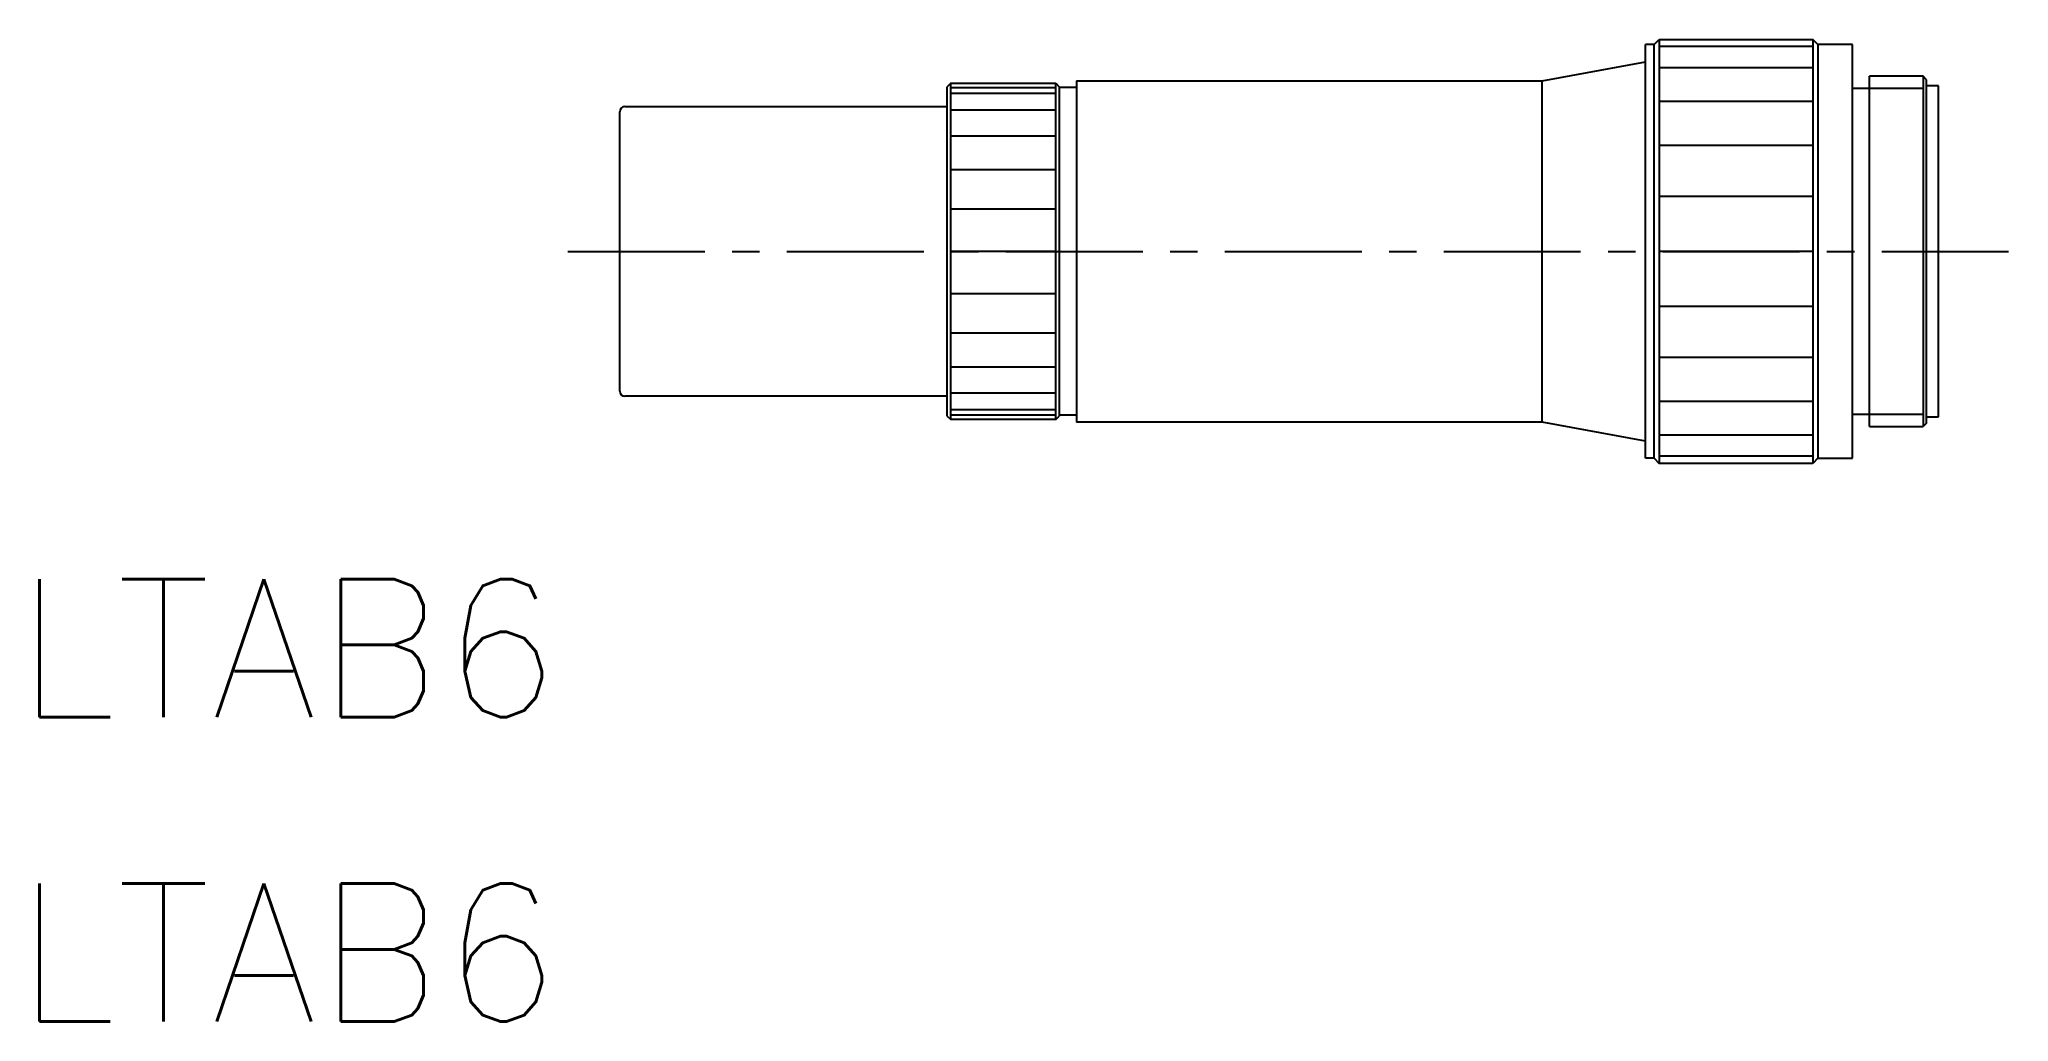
# Model space of a CAD drawing. Extents: x 15 to 129, y 33 to 89.
import ezdxf

# ---------------------------------------------------------------- set-up
doc = ezdxf.new("R2010")
doc.units = 0
doc.header["$LTSCALE"] = 0.25
doc.linetypes.add('CENTER', pattern=[50.8, 31.75, -6.35, 6.35, -6.35])
doc.layers.get('0').update_dxf_attribs({"linetype": 'CONTINUOUS'})
doc.layers.add('CENTER', color=1, linetype='CENTER')
doc.styles.get("Standard").update_dxf_attribs({"font": 'txt.shx', "bigfont": 'extfont.shx'})

msp = doc.modelspace()

# ---------------------------------------------------------------- linework, layer by layer
at = {"linetype": 'CONTINUOUS'}
for p, q in [((107.86, 65.18), (107.86, 89.18)), ((108.36, 89.18), (107.86, 89.18)), ((108.36, 89.18), (108.66, 89.48)), ((108.36, 65.18), (108.36, 89.18)), ((108.66, 89.48), (117.56, 89.48)), ((117.86, 89.18), (117.56, 89.48)), ((117.86, 89.18), (117.86, 65.18)), ((119.86, 89.18), (117.86, 89.18)), ((119.86, 65.18), (119.86, 89.18)), ((101.86, 87.08), (107.86, 88.18)), ((67.56, 86.93), (67.36, 86.73)), ((67.56, 86.93), (73.66, 86.93)), ((73.66, 86.93), (73.86, 86.73)), ((74.86, 87.08), (101.86, 87.08)), ((74.86, 87.08), (74.86, 67.28)), ((101.86, 67.28), (101.86, 87.08)), ((120.86, 67.02), (120.86, 87.34)), ((123.96, 87.34), (120.86, 87.34)), ((124.16, 87.14), (123.96, 87.34)), ((124.16, 67.22), (124.16, 87.14)), ((67.36, 67.63), (67.36, 86.73)), ((73.86, 86.73), (73.86, 67.63)), ((74.86, 86.68), (73.86, 86.68)), ((119.86, 86.64), (120.86, 86.64)), ((124.86, 86.78), (124.16, 86.78)), ((124.86, 67.58), (124.86, 86.78)), ((48.36, 69.08), (48.36, 85.28)), ((48.66, 85.58), (67.36, 85.58)), ((67.36, 68.78), (48.66, 68.78)), ((67.36, 67.63), (67.56, 67.43)), ((73.66, 67.43), (67.56, 67.43)), ((73.66, 67.43), (73.86, 67.63)), ((74.86, 67.68), (73.86, 67.68)), ((120.86, 67.72), (119.86, 67.72)), ((124.16, 67.58), (124.86, 67.58)), ((101.86, 67.28), (74.86, 67.28)), ((107.86, 66.18), (101.86, 67.28)), ((120.86, 67.02), (123.96, 67.02)), ((124.16, 67.22), (123.96, 67.02)), ((108.36, 65.18), (107.86, 65.18)), ((108.36, 65.18), (108.66, 64.88)), ((117.86, 65.18), (117.56, 64.88)), ((117.86, 65.18), (119.86, 65.18)), ((117.56, 64.88), (108.66, 64.88))]:
    msp.add_line(p, q, dxfattribs=at)
at = {"color": 3, "linetype": 'CONTINUOUS'}
for p, q in [((108.66, 89.48), (108.66, 64.88)), ((117.56, 89.48), (117.56, 64.88)), ((117.56, 89.06), (108.66, 89.06)), ((67.56, 67.43), (67.56, 86.93)), ((73.66, 67.43), (73.66, 86.93)), ((117.56, 87.83), (108.66, 87.83)), ((123.96, 87.34), (123.96, 67.02)), ((67.56, 86.68), (73.66, 86.68)), ((67.56, 86.35), (73.66, 86.35)), ((117.56, 85.87), (108.66, 85.87)), ((120.86, 86.64), (123.96, 86.64)), ((67.56, 85.4), (73.66, 85.4)), ((67.56, 83.89), (73.66, 83.89)), ((117.56, 83.33), (108.66, 83.33)), ((67.56, 81.93), (73.66, 81.93)), ((117.56, 80.36), (108.66, 80.36)), ((67.56, 79.64), (73.66, 79.64)), ((73.66, 77.18), (67.56, 77.18)), ((117.56, 77.18), (108.66, 77.18)), ((73.66, 74.72), (67.56, 74.72)), ((117.56, 73.99), (108.66, 73.99)), ((73.66, 72.43), (67.56, 72.43)), ((117.56, 71.03), (108.66, 71.03)), ((73.66, 70.46), (67.56, 70.46)), ((73.66, 68.95), (67.56, 68.95)), ((73.66, 68), (67.56, 68)), ((73.66, 67.68), (67.56, 67.68)), ((117.56, 68.48), (108.66, 68.48)), ((123.96, 67.72), (120.86, 67.72)), ((117.56, 66.53), (108.66, 66.53)), ((117.56, 65.3), (108.66, 65.3))]:
    msp.add_line(p, q, dxfattribs=at)
at = {"linetype": 'CONTINUOUS'}
for centre, start, end in [((48.66, 85.28), 90, 180), ((48.66, 69.08), 180, 270)]:
    msp.add_arc(centre, 0.3, start, end, dxfattribs=at)
at = {"layer": 'CENTER', "color": 1, "linetype": 'CENTER'}
msp.add_line((45.36, 77.18), (128.92, 77.18), dxfattribs=at)

# ---------------------------------------------------------------- texts
for p in [(13.33, 50.17), (13.33, 32.51)]:
    msp.add_text('LTAB6', height=8).set_placement(p)

doc.saveas('drawing.dxf')
